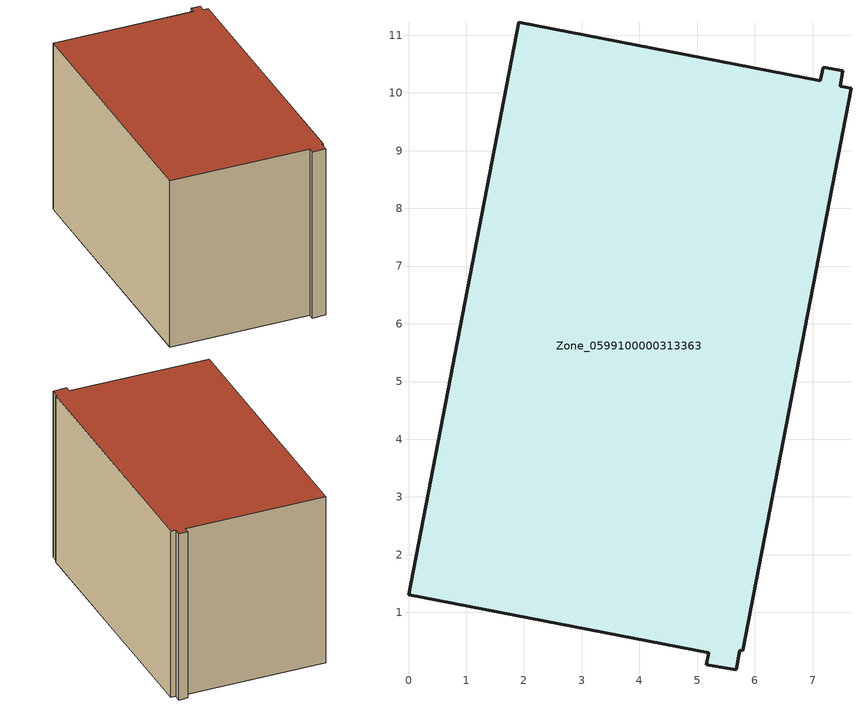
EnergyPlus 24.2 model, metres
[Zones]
Zone_0599100000313363
 floor ground (C_G): 7.53,10.39 7.48,10.12 7.67,10.08 5.79,0.33 5.74,0.34 5.68,0.01 5.16,0.09 5.2,0.3 0,1.3 1.91,11.22 7.14,10.21 7.19,10.45 z0
 wall outside (C_F): 7.14,10.21 1.91,11.22 0,1.3 5.2,0.3 5.16,0.09 5.68,0.01 5.74,0.34 5.79,0.33 7.67,10.08 7.48,10.12 7.53,10.39 7.19,10.45 7.14,10.21 z0:6.74
 roof outside (C_R): 7.48,10.12 7.53,10.39 7.19,10.45 7.14,10.21 1.91,11.22 0,1.3 5.2,0.3 5.16,0.09 5.68,0.01 5.74,0.34 5.79,0.33 7.67,10.08 z6.74
[BUILDING]
Pand.0599100000313363: North Axis=0; Terrain=City; Loads Convergence Tolerance Value=0.04; Temperature Convergence Tolerance Value=0.4; Solar Distribution=FullExterior; Maximum Number of Warmup Days=25; Minimum Number of Warmup Days=1
[Site:Location]
Rotterdam.The.Hague.AP_ZH_NLD Design_Conditions: Latitude=51.96; Longitude=4.45; Time Zone=1; Elevation=-4.5
[SITE:GROUNDTEMPERATURE:BUILDINGSURFACE]
18, 18, 18, 18, 18, 18, 18, 18, 18, 18, 18, 18
[MATERIAL] Thermal Absorptance=0.9; Solar Absorptance=0.7; Visible Absorptance=0.7
Name | Roughness | Thickness | Conductivity | Density | Specific Heat
G.TC.1992-2005 | MediumSmooth | 0.15 | 0.06 | 540 | 1210
F.TC.1992-2005 | Rough | 0.3 | 0.12 | 1920 | 840
R.TC.1992-2005 | MediumRough | 0.2 | 0.08 | 1500 | 1000
[CONSTRUCTION]
C_G: G.TC.1992-2005
C_F: F.TC.1992-2005
C_R: R.TC.1992-2005
[ZONE]
Zone_0599100000313363: Type=1; Multiplier=1; Ceiling Height=Autocalculate; Volume=Autocalculate; Floor Area=autocalculate; Part of Total Floor Area=Yes
[ZONEINFILTRATION:DESIGNFLOWRATE]
Infil_Zone_0599100000313363: Zone or ZoneList or Space or SpaceList=Zone_0599100000313363; Schedule=AlwaysOn; Design Flow Rate Calculation Method=Flow/Area; Flow Rate per Floor Area=0.0015; Constant Term Coefficient=1; Temperature Term Coefficient=0; Velocity Term Coefficient=0; Velocity Squared Term Coefficient=0
[HVACTEMPLATE:ZONE:IDEALLOADSAIRSYSTEM]
Zone_0599100000313363: Maximum Heating Supply Air Temperature=50; Minimum Cooling Supply Air Temperature=13; Maximum Heating Supply Air Humidity Ratio=0.0156; Minimum Cooling Supply Air Humidity Ratio=0.0077; Heating Limit=NoLimit; Cooling Limit=NoLimit; Dehumidification Control Type=ConstantSensibleHeatRatio; Cooling Sensible Heat Ratio=0.7; Dehumidification Setpoint=60; Humidification Control Type=None; Humidification Setpoint=30; Outdoor Air Method=None; Outdoor Air Flow Rate per Person=0.00944; Outdoor Air Flow Rate per Zone Floor Area=0; Outdoor Air Flow Rate per Zone=0; Demand Controlled Ventilation Type=None; Outdoor Air Economizer Type=NoEconomizer; Heat Recovery Type=None; Sensible Heat Recovery Effectiveness=0.7; Latent Heat Recovery Effectiveness=0.65
[ZONECONTROL:THERMOSTAT]
ThermostatControl_Zone_0599100000313363: Zone or ZoneList=Zone_0599100000313363; Control Type Schedule=DualSetpointControlType; Control 1=Thermostat_Zone_0599100000313363; Temperature Difference Between Cutout And Setpoint=0
[THERMOSTATSETPOINT:DUALSETPOINT]
Thermostat_Zone_0599100000313363: Heating Setpoint Temperature Schedule=HeatingSetpoint_Zone_0599100000313363; Cooling Setpoint Temperature Schedule=CoolingSetpoint_Zone_0599100000313363
[SCHEDULE:COMPACT]
HeatingSetpoint_Zone_0599100000313363: Through: 12/31, For: AllDays, Until: 24:00, 21
CoolingSetpoint_Zone_0599100000313363: Through: 12/31, For: AllDays, Until: 24:00, 24
DualSetpointControlType: Through: 12/31, For: AllDays, Until: 24:00, 4
AlwaysOn: Through: 12/31, For: AllDays, Until: 24:00, 1
